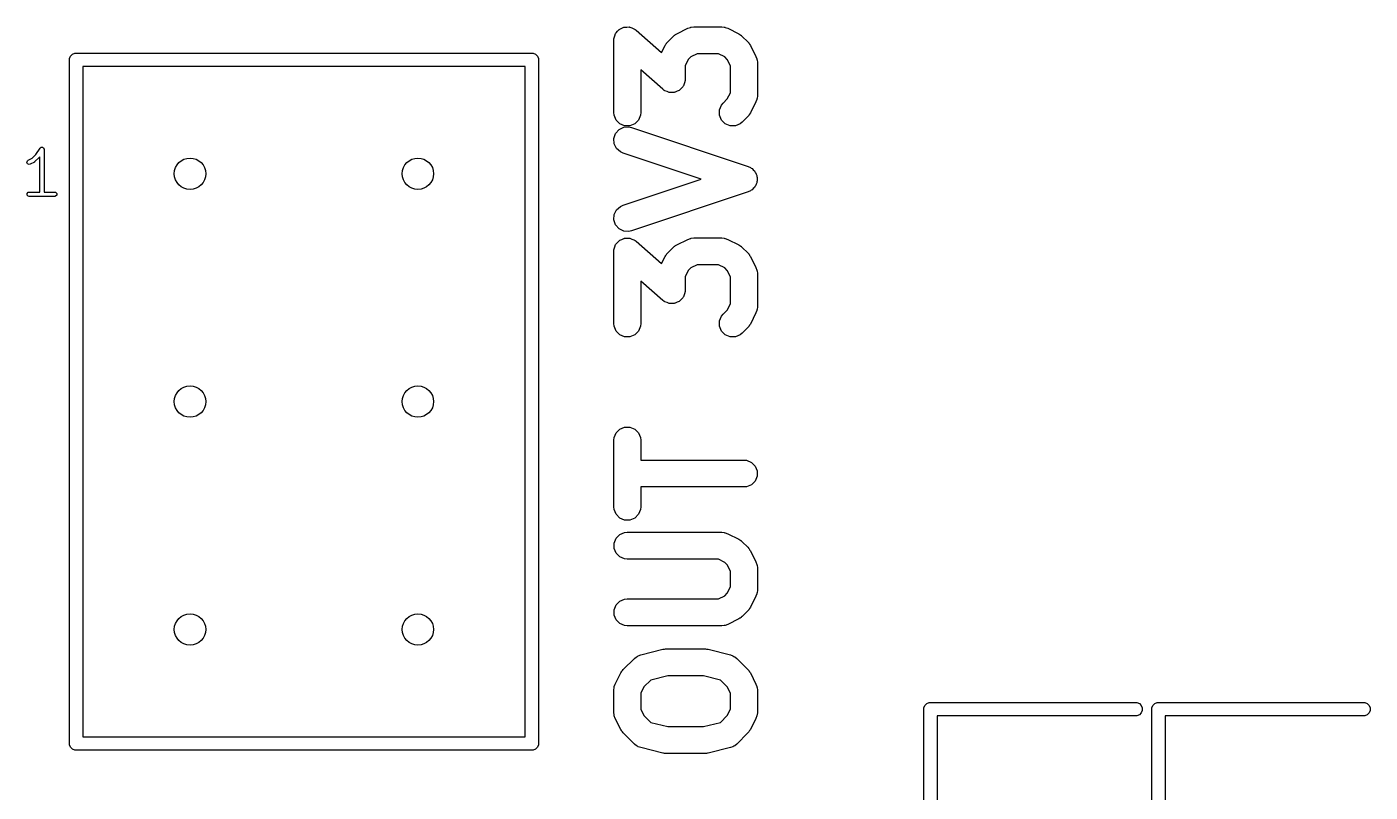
# Model space of a CAD drawing. Extents: x 4.85 to 7.17, y -4.82 to -3.28.
# Drawn here: x 4.854 to 5.444, y -4.464 to -4.129 of the extents above; entities that cross this region are included whole.
import ezdxf

# ---------------------------------------------------------------- set-up
doc = ezdxf.new("R2010")
doc.units = 0
doc.header["$MEASUREMENT"] = 0
doc.layers.add('BLACK', color=7, linetype='CONTINUOUS')

msp = doc.modelspace()

# ---------------------------------------------------------------- linework, layer by layer
at = {"layer": 'BLACK', "linetype": 'CONTINUOUS'}
for p, q in [((5.11252, -4.13248), (5.11283, -4.13157)), ((5.11283, -4.13157), (5.11296, -4.13142)), ((5.11296, -4.13142), (5.11304, -4.13123)), ((5.11304, -4.13123), (5.11371, -4.13056)), ((5.11371, -4.13056), (5.11435, -4.12983)), ((5.11435, -4.12983), (5.11453, -4.12975)), ((5.11453, -4.12975), (5.11467, -4.12961)), ((5.11467, -4.12961), (5.11555, -4.12924)), ((5.11555, -4.12924), (5.11641, -4.12881)), ((5.11641, -4.12881), (5.11661, -4.1288)), ((5.11661, -4.1288), (5.11679, -4.12872)), ((5.11679, -4.12872), (5.11775, -4.12872)), ((5.11775, -4.12872), (5.11871, -4.12866)), ((5.11871, -4.12866), (5.1189, -4.12872)), ((5.1189, -4.12872), (5.1191, -4.12872)), ((5.1191, -4.12872), (5.11999, -4.12909)), ((5.11999, -4.12909), (5.12089, -4.1294)), ((5.12089, -4.1294), (5.12112, -4.12956)), ((5.12112, -4.12956), (5.12123, -4.12961)), ((5.12123, -4.12961), (5.12134, -4.12971)), ((5.12134, -4.12971), (5.12184, -4.13007)), ((5.12184, -4.13007), (5.13304, -4.13987)), ((5.13814, -4.13278), (5.1386, -4.13241)), ((5.1386, -4.13241), (5.1387, -4.13229)), ((5.1387, -4.13229), (5.13888, -4.13218)), ((5.13888, -4.13218), (5.13904, -4.13204)), ((5.13904, -4.13204), (5.13918, -4.13198)), ((5.13918, -4.13198), (5.13968, -4.13167)), ((5.13968, -4.13167), (5.14455, -4.12923)), ((5.14455, -4.12923), (5.14563, -4.12882)), ((5.14563, -4.12882), (5.14585, -4.1288)), ((5.14585, -4.1288), (5.14604, -4.12872)), ((5.14604, -4.12872), (5.14719, -4.12861)), ((5.14719, -4.12861), (5.15938, -4.12861)), ((5.15938, -4.12861), (5.16053, -4.12872)), ((5.16053, -4.12872), (5.16073, -4.1288)), ((5.16073, -4.1288), (5.16094, -4.12882)), ((5.16094, -4.12882), (5.16202, -4.12923)), ((5.16202, -4.12923), (5.16689, -4.13167)), ((5.16689, -4.13167), (5.16739, -4.13198)), ((5.16739, -4.13198), (5.16753, -4.13204)), ((5.16753, -4.13204), (5.1677, -4.13218)), ((5.1677, -4.13218), (5.16787, -4.13229)), ((5.16787, -4.13229), (5.16798, -4.13241)), ((5.16798, -4.13241), (5.16843, -4.13278)), ((5.11204, -4.13452), (5.1121, -4.13391)), ((5.11204, -4.1662), (5.11204, -4.13452)), ((5.11209, -4.13375), (5.11213, -4.13364)), ((5.1121, -4.13391), (5.11209, -4.13375)), ((5.11213, -4.13364), (5.11215, -4.13336)), ((5.11215, -4.13336), (5.11252, -4.13248)), ((5.13304, -4.13987), (5.1346, -4.13675)), ((5.1346, -4.13675), (5.13491, -4.13625)), ((5.13491, -4.13625), (5.13497, -4.13611)), ((5.13497, -4.13611), (5.1351, -4.13595)), ((5.1351, -4.13595), (5.13522, -4.13577)), ((5.13522, -4.13577), (5.13533, -4.13567)), ((5.13533, -4.13567), (5.13571, -4.13521)), ((5.13571, -4.13521), (5.13814, -4.13278)), ((5.16843, -4.13278), (5.17087, -4.13521)), ((5.17087, -4.13521), (5.17124, -4.13567)), ((5.17124, -4.13567), (5.17136, -4.13577)), ((5.17136, -4.13577), (5.17147, -4.13595)), ((5.17147, -4.13595), (5.1716, -4.13611)), ((5.1716, -4.13611), (5.17166, -4.13625)), ((5.17166, -4.13625), (5.17197, -4.13675)), ((5.17197, -4.13675), (5.17441, -4.14162)), ((4.87311, -4.14306), (4.87317, -4.14248)), ((4.87311, -4.44306), (4.87311, -4.14306)), ((4.87317, -4.14248), (4.87361, -4.14142)), ((4.87361, -4.14142), (4.87442, -4.1406)), ((4.87442, -4.1406), (4.87549, -4.14016)), ((4.87549, -4.14016), (4.87606, -4.14011)), ((4.87606, -4.14011), (5.07606, -4.14011)), ((5.07606, -4.14011), (5.07664, -4.14016)), ((5.07664, -4.14016), (5.07771, -4.1406)), ((5.07771, -4.1406), (5.07852, -4.14142)), ((5.07852, -4.14142), (5.07896, -4.14248)), ((5.07896, -4.14248), (5.07902, -4.14306)), ((5.07902, -4.14306), (5.07902, -4.44306)), ((5.14474, -4.14289), (5.14335, -4.14566)), ((5.14582, -4.14181), (5.14474, -4.14289)), ((5.14859, -4.14042), (5.14582, -4.14181)), ((5.15799, -4.14042), (5.14859, -4.14042)), ((5.16076, -4.14181), (5.15799, -4.14042)), ((5.16184, -4.14289), (5.16076, -4.14181)), ((5.16322, -4.14566), (5.16184, -4.14289)), ((5.17441, -4.14162), (5.17482, -4.1427)), ((5.17482, -4.1427), (5.17484, -4.14292)), ((5.17484, -4.14292), (5.17492, -4.14311)), ((5.17492, -4.14311), (5.17503, -4.14426)), ((4.87902, -4.14601), (4.87902, -4.44011)), ((5.07311, -4.14601), (4.87902, -4.14601)), ((5.07311, -4.44011), (5.07311, -4.14601)), ((5.13356, -4.15602), (5.12385, -4.14753)), ((5.12385, -4.14753), (5.12385, -4.1662)), ((5.14335, -4.14566), (5.14335, -4.15158)), ((5.16322, -4.15749), (5.16322, -4.14566)), ((5.17503, -4.14426), (5.17503, -4.15889)), ((5.14168, -4.15553), (5.14104, -4.15626)), ((5.14235, -4.15486), (5.14168, -4.15553)), ((5.14243, -4.15467), (5.14235, -4.15486)), ((5.14256, -4.15452), (5.14243, -4.15467)), ((5.14287, -4.15361), (5.14256, -4.15452)), ((5.14324, -4.15273), (5.14287, -4.15361)), ((5.14326, -4.15245), (5.14324, -4.15273)), ((5.1433, -4.15234), (5.14326, -4.15245)), ((5.14335, -4.15158), (5.14329, -4.15219)), ((5.14329, -4.15219), (5.1433, -4.15234)), ((5.13405, -4.15638), (5.13356, -4.15602)), ((5.13416, -4.15649), (5.13405, -4.15638)), ((5.13427, -4.15653), (5.13416, -4.15649)), ((5.1345, -4.15669), (5.13427, -4.15653)), ((5.13541, -4.157), (5.1345, -4.15669)), ((5.13629, -4.15737), (5.13541, -4.157)), ((5.13649, -4.15737), (5.13629, -4.15737)), ((5.13668, -4.15743), (5.13649, -4.15737)), ((5.13764, -4.15737), (5.13668, -4.15743)), ((5.1386, -4.15737), (5.13764, -4.15737)), ((5.13878, -4.15729), (5.1386, -4.15737)), ((5.13898, -4.15728), (5.13878, -4.15729)), ((5.13984, -4.15685), (5.13898, -4.15728)), ((5.14073, -4.15649), (5.13984, -4.15685)), ((5.14087, -4.15635), (5.14073, -4.15649)), ((5.14104, -4.15626), (5.14087, -4.15635)), ((5.16008, -4.16202), (5.16184, -4.16026)), ((5.16184, -4.16026), (5.16322, -4.15749)), ((5.17441, -4.16153), (5.17197, -4.1664)), ((5.17482, -4.16045), (5.17441, -4.16153)), ((5.17484, -4.16024), (5.17482, -4.16045)), ((5.17492, -4.16004), (5.17484, -4.16024)), ((5.17503, -4.15889), (5.17492, -4.16004)), ((5.11215, -4.16735), (5.11204, -4.1662)), ((5.11304, -4.16948), (5.11215, -4.16735)), ((5.12374, -4.16735), (5.12286, -4.16948)), ((5.12385, -4.1662), (5.12374, -4.16735)), ((5.15846, -4.16505), (5.15934, -4.16292)), ((5.15846, -4.16735), (5.15846, -4.16505)), ((5.15934, -4.16948), (5.15846, -4.16735)), ((5.15934, -4.16292), (5.16008, -4.16202)), ((5.17124, -4.16748), (5.17087, -4.16794)), ((5.17136, -4.16738), (5.17124, -4.16748)), ((5.17147, -4.1672), (5.17136, -4.16738)), ((5.1716, -4.16704), (5.17147, -4.1672)), ((5.17166, -4.1669), (5.1716, -4.16704)), ((5.17197, -4.1664), (5.17166, -4.1669)), ((5.11467, -4.17111), (5.11304, -4.16948)), ((5.11433, -4.17372), (5.11639, -4.17269)), ((5.11679, -4.17199), (5.11467, -4.17111)), ((5.11639, -4.17269), (5.11869, -4.17253)), ((5.1191, -4.17199), (5.11679, -4.17199)), ((5.11869, -4.17253), (5.11981, -4.17278)), ((5.12123, -4.17111), (5.1191, -4.17199)), ((5.11981, -4.17278), (5.171, -4.18984)), ((5.12286, -4.16948), (5.12123, -4.17111)), ((5.16097, -4.17111), (5.15934, -4.16948)), ((5.1631, -4.17199), (5.16097, -4.17111)), ((5.16541, -4.17199), (5.1631, -4.17199)), ((5.16753, -4.17111), (5.16541, -4.17199)), ((5.16843, -4.17037), (5.16753, -4.17111)), ((5.17087, -4.16794), (5.16843, -4.17037)), ((5.11209, -4.17765), (5.11282, -4.17546)), ((5.11225, -4.17994), (5.11209, -4.17765)), ((5.11282, -4.17546), (5.11433, -4.17372)), ((4.85673, -4.18626), (4.85843, -4.18456)), ((4.85843, -4.18456), (4.86025, -4.18183)), ((4.86025, -4.18183), (4.86052, -4.18156)), ((4.86052, -4.18156), (4.86062, -4.18154)), ((4.86062, -4.18154), (4.86069, -4.18147)), ((4.86069, -4.18147), (4.86097, -4.18147)), ((4.86097, -4.18147), (4.86126, -4.18141)), ((4.86126, -4.18141), (4.86134, -4.18147)), ((4.86134, -4.18147), (4.86144, -4.18147)), ((4.86144, -4.18147), (4.86164, -4.18167)), ((4.86164, -4.18167), (4.86188, -4.18183)), ((4.86188, -4.18183), (4.8619, -4.18193)), ((4.8619, -4.18193), (4.86197, -4.182)), ((4.86197, -4.182), (4.86205, -4.18238)), ((4.86205, -4.18238), (4.86205, -4.20108)), ((5.11328, -4.18201), (5.11225, -4.17994)), ((5.11502, -4.18352), (5.11328, -4.18201)), ((5.11608, -4.18399), (5.11502, -4.18352)), ((5.15045, -4.19545), (5.11608, -4.18399)), ((4.85446, -4.18807), (4.8547, -4.18736)), ((4.8548, -4.18875), (4.85446, -4.18807)), ((4.8547, -4.18736), (4.855, -4.18712)), ((4.85551, -4.18898), (4.8548, -4.18875)), ((4.855, -4.18712), (4.85673, -4.18626)), ((4.85588, -4.18888), (4.85551, -4.18898)), ((4.85776, -4.18795), (4.85588, -4.18888)), ((4.85788, -4.18785), (4.85776, -4.18795)), ((4.85801, -4.18776), (4.85788, -4.18785)), ((4.85989, -4.18589), (4.85801, -4.18776)), ((4.85994, -4.1858), (4.85989, -4.18589)), ((4.86001, -4.18574), (4.85994, -4.1858)), ((4.86008, -4.18563), (4.86001, -4.18574)), ((4.86008, -4.20108), (4.86008, -4.18563)), ((5.171, -4.18984), (5.17205, -4.19031)), ((5.17205, -4.19031), (5.17237, -4.19059)), ((5.17237, -4.19059), (5.17275, -4.19078)), ((5.17275, -4.19078), (5.17323, -4.19134)), ((5.17323, -4.19134), (5.17379, -4.19182)), ((5.11608, -4.2069), (5.15045, -4.19545)), ((5.17379, -4.19182), (5.17398, -4.1922)), ((5.17398, -4.1922), (5.17426, -4.19252)), ((5.17426, -4.19252), (5.17449, -4.19322)), ((5.17449, -4.19322), (5.17482, -4.19389)), ((5.17482, -4.19701), (5.17449, -4.19767)), ((5.17482, -4.19389), (5.17485, -4.19431)), ((5.17485, -4.19658), (5.17482, -4.19701)), ((5.17485, -4.19431), (5.17499, -4.19471)), ((5.17499, -4.19618), (5.17485, -4.19658)), ((5.17499, -4.19471), (5.17493, -4.19545)), ((5.17493, -4.19545), (5.17499, -4.19618)), ((4.85453, -4.20169), (4.85506, -4.20115)), ((4.85453, -4.20244), (4.85453, -4.20169)), ((4.85506, -4.20297), (4.85453, -4.20244)), ((4.85506, -4.20115), (4.85544, -4.20108)), ((4.85544, -4.20305), (4.85506, -4.20297)), ((4.85544, -4.20108), (4.86008, -4.20108)), ((4.86669, -4.20305), (4.85544, -4.20305)), ((4.86205, -4.20108), (4.86669, -4.20108)), ((4.86669, -4.20108), (4.86707, -4.20115)), ((4.86707, -4.20297), (4.86669, -4.20305)), ((4.86707, -4.20115), (4.8676, -4.20169)), ((4.8676, -4.20244), (4.86707, -4.20297)), ((4.8676, -4.20169), (4.8676, -4.20244)), ((5.171, -4.20105), (5.11981, -4.21811)), ((5.17205, -4.20058), (5.171, -4.20105)), ((5.17237, -4.2003), (5.17205, -4.20058)), ((5.17275, -4.20011), (5.17237, -4.2003)), ((5.17323, -4.19955), (5.17275, -4.20011)), ((5.17379, -4.19907), (5.17323, -4.19955)), ((5.17398, -4.19869), (5.17379, -4.19907)), ((5.17426, -4.19837), (5.17398, -4.19869)), ((5.17449, -4.19767), (5.17426, -4.19837)), ((5.11225, -4.21095), (5.11328, -4.20888)), ((5.11328, -4.20888), (5.11502, -4.20738)), ((5.11502, -4.20738), (5.11608, -4.2069)), ((5.11209, -4.21324), (5.11225, -4.21095)), ((5.11282, -4.21543), (5.11209, -4.21324)), ((5.11433, -4.21717), (5.11282, -4.21543)), ((5.11639, -4.2182), (5.11433, -4.21717)), ((5.11869, -4.21836), (5.11639, -4.2182)), ((5.11981, -4.21811), (5.11869, -4.21836)), ((5.11204, -4.22713), (5.1121, -4.22652)), ((5.11209, -4.22636), (5.11213, -4.22626)), ((5.1121, -4.22652), (5.11209, -4.22636)), ((5.11213, -4.22626), (5.11215, -4.22598)), ((5.11215, -4.22598), (5.11252, -4.22509)), ((5.11252, -4.22509), (5.11283, -4.22418)), ((5.11283, -4.22418), (5.11296, -4.22403)), ((5.11296, -4.22403), (5.11304, -4.22385)), ((5.11304, -4.22385), (5.11371, -4.22317)), ((5.11371, -4.22317), (5.11435, -4.22245)), ((5.11435, -4.22245), (5.11453, -4.22236)), ((5.11453, -4.22236), (5.11467, -4.22222)), ((5.11467, -4.22222), (5.11555, -4.22185)), ((5.11555, -4.22185), (5.11641, -4.22143)), ((5.11641, -4.22143), (5.11661, -4.22141)), ((5.11661, -4.22141), (5.11679, -4.22134)), ((5.11679, -4.22134), (5.11775, -4.22134)), ((5.11775, -4.22134), (5.11871, -4.22127)), ((5.11871, -4.22127), (5.1189, -4.22134)), ((5.1189, -4.22134), (5.1191, -4.22134)), ((5.1191, -4.22134), (5.11999, -4.2217)), ((5.11999, -4.2217), (5.12089, -4.22201)), ((5.12089, -4.22201), (5.12112, -4.22218)), ((5.12112, -4.22218), (5.12123, -4.22222)), ((5.12123, -4.22222), (5.12134, -4.22233)), ((5.12134, -4.22233), (5.12184, -4.22268)), ((5.12184, -4.22268), (5.13304, -4.23249)), ((5.13571, -4.22783), (5.13814, -4.22539)), ((5.13814, -4.22539), (5.1386, -4.22502)), ((5.1386, -4.22502), (5.1387, -4.2249)), ((5.1387, -4.2249), (5.13888, -4.22479)), ((5.13888, -4.22479), (5.13904, -4.22466)), ((5.13904, -4.22466), (5.13918, -4.2246)), ((5.13918, -4.2246), (5.13968, -4.22428)), ((5.13968, -4.22428), (5.14455, -4.22185)), ((5.14455, -4.22185), (5.14563, -4.22143)), ((5.14563, -4.22143), (5.14585, -4.22142)), ((5.14585, -4.22142), (5.14604, -4.22134)), ((5.14604, -4.22134), (5.14719, -4.22122)), ((5.14719, -4.22122), (5.15938, -4.22122)), ((5.15938, -4.22122), (5.16053, -4.22134)), ((5.16053, -4.22134), (5.16073, -4.22142)), ((5.16073, -4.22142), (5.16094, -4.22143)), ((5.16094, -4.22143), (5.16202, -4.22185)), ((5.16202, -4.22185), (5.16689, -4.22428)), ((5.16689, -4.22428), (5.16739, -4.2246)), ((5.16739, -4.2246), (5.16753, -4.22466)), ((5.16753, -4.22466), (5.1677, -4.22479)), ((5.1677, -4.22479), (5.16787, -4.2249)), ((5.16787, -4.2249), (5.16798, -4.22502)), ((5.16798, -4.22502), (5.16843, -4.22539)), ((5.16843, -4.22539), (5.17087, -4.22783)), ((5.11204, -4.25881), (5.11204, -4.22713)), ((5.13304, -4.23249), (5.1346, -4.22936)), ((5.1346, -4.22936), (5.13491, -4.22887)), ((5.13491, -4.22887), (5.13497, -4.22872)), ((5.13497, -4.22872), (5.1351, -4.22856)), ((5.1351, -4.22856), (5.13522, -4.22838)), ((5.13522, -4.22838), (5.13533, -4.22828)), ((5.13533, -4.22828), (5.13571, -4.22783)), ((5.17087, -4.22783), (5.17124, -4.22828)), ((5.17124, -4.22828), (5.17136, -4.22838)), ((5.17136, -4.22838), (5.17147, -4.22856)), ((5.17147, -4.22856), (5.1716, -4.22872)), ((5.1716, -4.22872), (5.17166, -4.22887)), ((5.17166, -4.22887), (5.17197, -4.22936)), ((5.17197, -4.22936), (5.17441, -4.23424)), ((5.14474, -4.2355), (5.14335, -4.23827)), ((5.14335, -4.23827), (5.14335, -4.24419)), ((5.14582, -4.23442), (5.14474, -4.2355)), ((5.14859, -4.23303), (5.14582, -4.23442)), ((5.15799, -4.23303), (5.14859, -4.23303)), ((5.16076, -4.23442), (5.15799, -4.23303)), ((5.16184, -4.2355), (5.16076, -4.23442)), ((5.16322, -4.23827), (5.16184, -4.2355)), ((5.16322, -4.25011), (5.16322, -4.23827)), ((5.17441, -4.23424), (5.17482, -4.23532)), ((5.17482, -4.23532), (5.17484, -4.23553)), ((5.17484, -4.23553), (5.17492, -4.23573)), ((5.17492, -4.23573), (5.17503, -4.23688)), ((5.17503, -4.23688), (5.17503, -4.2515)), ((5.13356, -4.24863), (5.12385, -4.24014)), ((5.12385, -4.24014), (5.12385, -4.25881)), ((5.14335, -4.24419), (5.14329, -4.2448)), ((5.13405, -4.24899), (5.13356, -4.24863)), ((5.13416, -4.2491), (5.13405, -4.24899)), ((5.13427, -4.24914), (5.13416, -4.2491)), ((5.1345, -4.24931), (5.13427, -4.24914)), ((5.13541, -4.24961), (5.1345, -4.24931)), ((5.13629, -4.24998), (5.13541, -4.24961)), ((5.13649, -4.24998), (5.13629, -4.24998)), ((5.13668, -4.25004), (5.13649, -4.24998)), ((5.13764, -4.24998), (5.13668, -4.25004)), ((5.1386, -4.24998), (5.13764, -4.24998)), ((5.13878, -4.2499), (5.1386, -4.24998)), ((5.13898, -4.24989), (5.13878, -4.2499)), ((5.13984, -4.24947), (5.13898, -4.24989)), ((5.14073, -4.2491), (5.13984, -4.24947)), ((5.14087, -4.24896), (5.14073, -4.2491)), ((5.14104, -4.24887), (5.14087, -4.24896)), ((5.14168, -4.24815), (5.14104, -4.24887)), ((5.14235, -4.24747), (5.14168, -4.24815)), ((5.14243, -4.24729), (5.14235, -4.24747)), ((5.14256, -4.24714), (5.14243, -4.24729)), ((5.14287, -4.24623), (5.14256, -4.24714)), ((5.14324, -4.24534), (5.14287, -4.24623)), ((5.14326, -4.24506), (5.14324, -4.24534)), ((5.1433, -4.24495), (5.14326, -4.24506)), ((5.14329, -4.2448), (5.1433, -4.24495)), ((5.16184, -4.25288), (5.16322, -4.25011)), ((5.15846, -4.25766), (5.15934, -4.25553)), ((5.15934, -4.25553), (5.16008, -4.25464)), ((5.16008, -4.25464), (5.16184, -4.25288)), ((5.17441, -4.25414), (5.17197, -4.25902)), ((5.17482, -4.25306), (5.17441, -4.25414)), ((5.17484, -4.25285), (5.17482, -4.25306)), ((5.17492, -4.25265), (5.17484, -4.25285)), ((5.17503, -4.2515), (5.17492, -4.25265)), ((5.11215, -4.25996), (5.11204, -4.25881)), ((5.11304, -4.26209), (5.11215, -4.25996)), ((5.11467, -4.26372), (5.11304, -4.26209)), ((5.12286, -4.26209), (5.12123, -4.26372)), ((5.12374, -4.25996), (5.12286, -4.26209)), ((5.12385, -4.25881), (5.12374, -4.25996)), ((5.15846, -4.25996), (5.15846, -4.25766)), ((5.15934, -4.26209), (5.15846, -4.25996)), ((5.16097, -4.26372), (5.15934, -4.26209)), ((5.17087, -4.26055), (5.16843, -4.26299)), ((5.17124, -4.2601), (5.17087, -4.26055)), ((5.17136, -4.26), (5.17124, -4.2601)), ((5.17147, -4.25982), (5.17136, -4.26)), ((5.1716, -4.25966), (5.17147, -4.25982)), ((5.17166, -4.25951), (5.1716, -4.25966)), ((5.17197, -4.25902), (5.17166, -4.25951)), ((5.11679, -4.2646), (5.11467, -4.26372)), ((5.1191, -4.2646), (5.11679, -4.2646)), ((5.12123, -4.26372), (5.1191, -4.2646)), ((5.1631, -4.2646), (5.16097, -4.26372)), ((5.16541, -4.2646), (5.1631, -4.2646)), ((5.16753, -4.26372), (5.16541, -4.2646)), ((5.16843, -4.26299), (5.16753, -4.26372)), ((5.11204, -4.30999), (5.11215, -4.30884)), ((5.11215, -4.30884), (5.11304, -4.30671)), ((5.11304, -4.30671), (5.11467, -4.30508)), ((5.11467, -4.30508), (5.11679, -4.3042)), ((5.11679, -4.3042), (5.1191, -4.3042)), ((5.1191, -4.3042), (5.12123, -4.30508)), ((5.12123, -4.30508), (5.12286, -4.30671)), ((5.12286, -4.30671), (5.12374, -4.30884)), ((5.12374, -4.30884), (5.12385, -4.30999)), ((5.11204, -4.33924), (5.11204, -4.30999)), ((5.12385, -4.30999), (5.12385, -4.31871)), ((5.12385, -4.31871), (5.16913, -4.31871)), ((5.16913, -4.31871), (5.17028, -4.31882)), ((5.17028, -4.31882), (5.17241, -4.31971)), ((5.17241, -4.31971), (5.17404, -4.32134)), ((5.17404, -4.32134), (5.17492, -4.32346)), ((5.17492, -4.32577), (5.17404, -4.3279)), ((5.17492, -4.32346), (5.17492, -4.32577)), ((5.16913, -4.33052), (5.12385, -4.33052)), ((5.12385, -4.33052), (5.12385, -4.33924)), ((5.17028, -4.33041), (5.16913, -4.33052)), ((5.17241, -4.32953), (5.17028, -4.33041)), ((5.17404, -4.3279), (5.17241, -4.32953)), ((5.11215, -4.34039), (5.11204, -4.33924)), ((5.11304, -4.34252), (5.11215, -4.34039)), ((5.11467, -4.34415), (5.11304, -4.34252)), ((5.11679, -4.34503), (5.11467, -4.34415)), ((5.12123, -4.34415), (5.1191, -4.34503)), ((5.12286, -4.34252), (5.12123, -4.34415)), ((5.12374, -4.34039), (5.12286, -4.34252)), ((5.12385, -4.33924), (5.12374, -4.34039)), ((5.11467, -4.35139), (5.11679, -4.35051)), ((5.1191, -4.34503), (5.11679, -4.34503)), ((5.11679, -4.35051), (5.11795, -4.35039)), ((5.11795, -4.35039), (5.15938, -4.35039)), ((5.15938, -4.35039), (5.16053, -4.35051)), ((5.16053, -4.35051), (5.16073, -4.35059)), ((5.11215, -4.35515), (5.11304, -4.35302)), ((5.11215, -4.35745), (5.11215, -4.35515)), ((5.11304, -4.35302), (5.11467, -4.35139)), ((5.16073, -4.35059), (5.16094, -4.3506)), ((5.16094, -4.3506), (5.16202, -4.35102)), ((5.16202, -4.35102), (5.16689, -4.35346)), ((5.16689, -4.35346), (5.16739, -4.35377)), ((5.16739, -4.35377), (5.16753, -4.35383)), ((5.16753, -4.35383), (5.1677, -4.35396)), ((5.1677, -4.35396), (5.16787, -4.35407)), ((5.16787, -4.35407), (5.16798, -4.35419)), ((5.16798, -4.35419), (5.16843, -4.35456)), ((5.16843, -4.35456), (5.17087, -4.357)), ((5.11304, -4.35958), (5.11215, -4.35745)), ((5.11467, -4.36121), (5.11304, -4.35958)), ((5.11679, -4.36209), (5.11467, -4.36121)), ((5.11795, -4.36221), (5.11679, -4.36209)), ((5.15799, -4.36221), (5.11795, -4.36221)), ((5.16076, -4.36359), (5.15799, -4.36221)), ((5.17087, -4.357), (5.17124, -4.35745)), ((5.17124, -4.35745), (5.17136, -4.35755)), ((5.17136, -4.35755), (5.17147, -4.35773)), ((5.17147, -4.35773), (5.1716, -4.35789)), ((5.1716, -4.35789), (5.17166, -4.35804)), ((5.17166, -4.35804), (5.17197, -4.35853)), ((5.17197, -4.35853), (5.17441, -4.36341)), ((5.16184, -4.36467), (5.16076, -4.36359)), ((5.16322, -4.36744), (5.16184, -4.36467)), ((5.16322, -4.3744), (5.16322, -4.36744)), ((5.17441, -4.36341), (5.17482, -4.36449)), ((5.17482, -4.36449), (5.17484, -4.3647)), ((5.17484, -4.3647), (5.17492, -4.3649)), ((5.17492, -4.3649), (5.17503, -4.36605)), ((5.17503, -4.36605), (5.17503, -4.3758)), ((5.11467, -4.38064), (5.11679, -4.37975)), ((5.11679, -4.37975), (5.11795, -4.37964)), ((5.11795, -4.37964), (5.15799, -4.37964)), ((5.15799, -4.37964), (5.16076, -4.37826)), ((5.16076, -4.37826), (5.16184, -4.37717)), ((5.16184, -4.37717), (5.16322, -4.3744)), ((5.17441, -4.37844), (5.17197, -4.38331)), ((5.17482, -4.37736), (5.17441, -4.37844)), ((5.17484, -4.37715), (5.17482, -4.37736)), ((5.17492, -4.37695), (5.17484, -4.37715)), ((5.17503, -4.3758), (5.17492, -4.37695)), ((5.11215, -4.38439), (5.11304, -4.38227)), ((5.11215, -4.3867), (5.11215, -4.38439)), ((5.11304, -4.38227), (5.11467, -4.38064)), ((5.17087, -4.38485), (5.16843, -4.38729)), ((5.17124, -4.38439), (5.17087, -4.38485)), ((5.17136, -4.38429), (5.17124, -4.38439)), ((5.17147, -4.38412), (5.17136, -4.38429)), ((5.1716, -4.38395), (5.17147, -4.38412)), ((5.17166, -4.38381), (5.1716, -4.38395)), ((5.17197, -4.38331), (5.17166, -4.38381)), ((5.11304, -4.38883), (5.11215, -4.3867)), ((5.11467, -4.39046), (5.11304, -4.38883)), ((5.11679, -4.39134), (5.11467, -4.39046)), ((5.11795, -4.39145), (5.11679, -4.39134)), ((5.15938, -4.39145), (5.11795, -4.39145)), ((5.16053, -4.39134), (5.15938, -4.39145)), ((5.16073, -4.39126), (5.16053, -4.39134)), ((5.16094, -4.39124), (5.16073, -4.39126)), ((5.16202, -4.39083), (5.16094, -4.39124)), ((5.16689, -4.38839), (5.16202, -4.39083)), ((5.16739, -4.38808), (5.16689, -4.38839)), ((5.16753, -4.38802), (5.16739, -4.38808)), ((5.1677, -4.38789), (5.16753, -4.38802)), ((5.16787, -4.38777), (5.1677, -4.38789)), ((5.16798, -4.38766), (5.16787, -4.38777)), ((5.16843, -4.38729), (5.16798, -4.38766)), ((5.12383, -4.40419), (5.13357, -4.40175)), ((5.13357, -4.40175), (5.13377, -4.40172)), ((5.13377, -4.40172), (5.13386, -4.40169)), ((5.13386, -4.40169), (5.13429, -4.40165)), ((5.13429, -4.40165), (5.13472, -4.40158)), ((5.13472, -4.40158), (5.13481, -4.4016)), ((5.13481, -4.4016), (5.13501, -4.40158)), ((5.13501, -4.40158), (5.15207, -4.40158)), ((5.15207, -4.40158), (5.15227, -4.4016)), ((5.15227, -4.4016), (5.15235, -4.40158)), ((5.15235, -4.40158), (5.15279, -4.40165)), ((5.15279, -4.40165), (5.15322, -4.40169)), ((5.15322, -4.40169), (5.1533, -4.40172)), ((5.1533, -4.40172), (5.1535, -4.40175)), ((5.1535, -4.40175), (5.16325, -4.40419)), ((5.11621, -4.41062), (5.12108, -4.40574)), ((5.12108, -4.40574), (5.12198, -4.40501)), ((5.12198, -4.40501), (5.12238, -4.40484)), ((5.12238, -4.40484), (5.12274, -4.40458)), ((5.12274, -4.40458), (5.12383, -4.40419)), ((5.16325, -4.40419), (5.16434, -4.40458)), ((5.16434, -4.40458), (5.16469, -4.40484)), ((5.16469, -4.40484), (5.1651, -4.40501)), ((5.1651, -4.40501), (5.16599, -4.40574)), ((5.16599, -4.40574), (5.17087, -4.41062)), ((5.11266, -4.41703), (5.1151, -4.41215)), ((5.1151, -4.41215), (5.11541, -4.41166)), ((5.11541, -4.41166), (5.11547, -4.41151)), ((5.11547, -4.41151), (5.11561, -4.41135)), ((5.11561, -4.41135), (5.11572, -4.41117)), ((5.11572, -4.41117), (5.11584, -4.41107)), ((5.11584, -4.41107), (5.11621, -4.41062)), ((5.12828, -4.41525), (5.12524, -4.41829)), ((5.13573, -4.41339), (5.12828, -4.41525)), ((5.15134, -4.41339), (5.13573, -4.41339)), ((5.1588, -4.41525), (5.15134, -4.41339)), ((5.16184, -4.41829), (5.1588, -4.41525)), ((5.17087, -4.41062), (5.17124, -4.41107)), ((5.17124, -4.41107), (5.17136, -4.41117)), ((5.17136, -4.41117), (5.17147, -4.41135)), ((5.17147, -4.41135), (5.1716, -4.41151)), ((5.1716, -4.41151), (5.17166, -4.41166)), ((5.17166, -4.41166), (5.17197, -4.41215)), ((5.17197, -4.41215), (5.17441, -4.41703)), ((5.11204, -4.41967), (5.11215, -4.41852)), ((5.11204, -4.42942), (5.11204, -4.41967)), ((5.11215, -4.41852), (5.11224, -4.41832)), ((5.11224, -4.41832), (5.11225, -4.41811)), ((5.11225, -4.41811), (5.11266, -4.41703)), ((5.12524, -4.41829), (5.12385, -4.42106)), ((5.12385, -4.42106), (5.12385, -4.42802)), ((5.16322, -4.42106), (5.16184, -4.41829)), ((5.16322, -4.42802), (5.16322, -4.42106)), ((5.17441, -4.41703), (5.17482, -4.41811)), ((5.17482, -4.41811), (5.17484, -4.41832)), ((5.17484, -4.41832), (5.17492, -4.41852)), ((5.17492, -4.41852), (5.17503, -4.41967)), ((5.17503, -4.41967), (5.17503, -4.42942)), ((5.24817, -4.42748), (5.24861, -4.42642)), ((5.24861, -4.42642), (5.24942, -4.4256)), ((5.24942, -4.4256), (5.25049, -4.42516)), ((5.25049, -4.42516), (5.25106, -4.42511)), ((5.25106, -4.42511), (5.34106, -4.42511)), ((5.34106, -4.42511), (5.34164, -4.42516)), ((5.34164, -4.42516), (5.34271, -4.4256)), ((5.34271, -4.4256), (5.34352, -4.42642)), ((5.34352, -4.42642), (5.34396, -4.42748)), ((5.34817, -4.42748), (5.34861, -4.42642)), ((5.34861, -4.42642), (5.34942, -4.4256)), ((5.34942, -4.4256), (5.35049, -4.42516)), ((5.35049, -4.42516), (5.35106, -4.42511)), ((5.35106, -4.42511), (5.44106, -4.42511)), ((5.44106, -4.42511), (5.44164, -4.42516)), ((5.44164, -4.42516), (5.44271, -4.4256)), ((5.44271, -4.4256), (5.44352, -4.42642)), ((5.44352, -4.42642), (5.44396, -4.42748)), ((5.11215, -4.43057), (5.11204, -4.42942)), ((5.11224, -4.43076), (5.11215, -4.43057)), ((5.11225, -4.43098), (5.11224, -4.43076)), ((5.11266, -4.43206), (5.11225, -4.43098)), ((5.1151, -4.43693), (5.11266, -4.43206)), ((5.12385, -4.42802), (5.12524, -4.43079)), ((5.12524, -4.43079), (5.12828, -4.43383)), ((5.1588, -4.43383), (5.16184, -4.43079)), ((5.16184, -4.43079), (5.16322, -4.42802)), ((5.17441, -4.43206), (5.17197, -4.43693)), ((5.17482, -4.43098), (5.17441, -4.43206)), ((5.17484, -4.43076), (5.17482, -4.43098)), ((5.17492, -4.43057), (5.17484, -4.43076)), ((5.17503, -4.42942), (5.17492, -4.43057)), ((5.24811, -4.42806), (5.24817, -4.42748)), ((5.24811, -4.62806), (5.24811, -4.42806)), ((5.34106, -4.43101), (5.25402, -4.43101)), ((5.25402, -4.43101), (5.25402, -4.62511)), ((5.34164, -4.43095), (5.34106, -4.43101)), ((5.34271, -4.43051), (5.34164, -4.43095)), ((5.34352, -4.4297), (5.34271, -4.43051)), ((5.34396, -4.42863), (5.34352, -4.4297)), ((5.34396, -4.42748), (5.34396, -4.42863)), ((5.34811, -4.42806), (5.34817, -4.42748)), ((5.34811, -4.62806), (5.34811, -4.42806)), ((5.44106, -4.43101), (5.35402, -4.43101)), ((5.35402, -4.43101), (5.35402, -4.62511)), ((5.44164, -4.43095), (5.44106, -4.43101)), ((5.44271, -4.43051), (5.44164, -4.43095)), ((5.44352, -4.4297), (5.44271, -4.43051)), ((5.44396, -4.42863), (5.44352, -4.4297)), ((5.44396, -4.42748), (5.44396, -4.42863)), ((5.11541, -4.43743), (5.1151, -4.43693)), ((5.11547, -4.43757), (5.11541, -4.43743)), ((5.11561, -4.43773), (5.11547, -4.43757)), ((5.11572, -4.43791), (5.11561, -4.43773)), ((5.11584, -4.43801), (5.11572, -4.43791)), ((5.11621, -4.43847), (5.11584, -4.43801)), ((5.12108, -4.44334), (5.11621, -4.43847)), ((5.12828, -4.43383), (5.13573, -4.4357)), ((5.13573, -4.4357), (5.15134, -4.4357)), ((5.15134, -4.4357), (5.1588, -4.43383)), ((5.17087, -4.43847), (5.16599, -4.44334)), ((5.17124, -4.43801), (5.17087, -4.43847)), ((5.17136, -4.43791), (5.17124, -4.43801)), ((5.17147, -4.43773), (5.17136, -4.43791)), ((5.1716, -4.43757), (5.17147, -4.43773)), ((5.17166, -4.43743), (5.1716, -4.43757)), ((5.17197, -4.43693), (5.17166, -4.43743)), ((4.87317, -4.44363), (4.87311, -4.44306)), ((4.87361, -4.4447), (4.87317, -4.44363)), ((4.87442, -4.44551), (4.87361, -4.4447)), ((4.87902, -4.44011), (5.07311, -4.44011)), ((5.07852, -4.4447), (5.07771, -4.44551)), ((5.07896, -4.44363), (5.07852, -4.4447)), ((5.07902, -4.44306), (5.07896, -4.44363)), ((5.12198, -4.44407), (5.12108, -4.44334)), ((5.12238, -4.44424), (5.12198, -4.44407)), ((5.12274, -4.4445), (5.12238, -4.44424)), ((5.12383, -4.44489), (5.12274, -4.4445)), ((5.16434, -4.4445), (5.16325, -4.44489)), ((5.16469, -4.44424), (5.16434, -4.4445)), ((5.1651, -4.44407), (5.16469, -4.44424)), ((5.16599, -4.44334), (5.1651, -4.44407)), ((4.87549, -4.44595), (4.87442, -4.44551)), ((4.87606, -4.44601), (4.87549, -4.44595)), ((5.07606, -4.44601), (4.87606, -4.44601)), ((5.07664, -4.44595), (5.07606, -4.44601)), ((5.07771, -4.44551), (5.07664, -4.44595)), ((5.13357, -4.44733), (5.12383, -4.44489)), ((5.13377, -4.44736), (5.13357, -4.44733)), ((5.13386, -4.44739), (5.13377, -4.44736)), ((5.13429, -4.44744), (5.13386, -4.44739)), ((5.13472, -4.4475), (5.13429, -4.44744)), ((5.13481, -4.44749), (5.13472, -4.4475)), ((5.13501, -4.44751), (5.13481, -4.44749)), ((5.15207, -4.44751), (5.13501, -4.44751)), ((5.15227, -4.44749), (5.15207, -4.44751)), ((5.15235, -4.4475), (5.15227, -4.44749)), ((5.15279, -4.44744), (5.15235, -4.4475)), ((5.15322, -4.44739), (5.15279, -4.44744)), ((5.1533, -4.44736), (5.15322, -4.44739)), ((5.1535, -4.44733), (5.1533, -4.44736)), ((5.16325, -4.44489), (5.1535, -4.44733))]:
    msp.add_line(p, q, dxfattribs=at)
at = {"layer": 'BLACK'}
for centre in [(4.92606, -4.19306), (5.02606, -4.19306), (4.92606, -4.29306), (5.02606, -4.29306), (4.92606, -4.39306), (5.02606, -4.39306)]:
    msp.add_circle(centre, 0.00689, dxfattribs=at)

doc.saveas('drawing.dxf')
